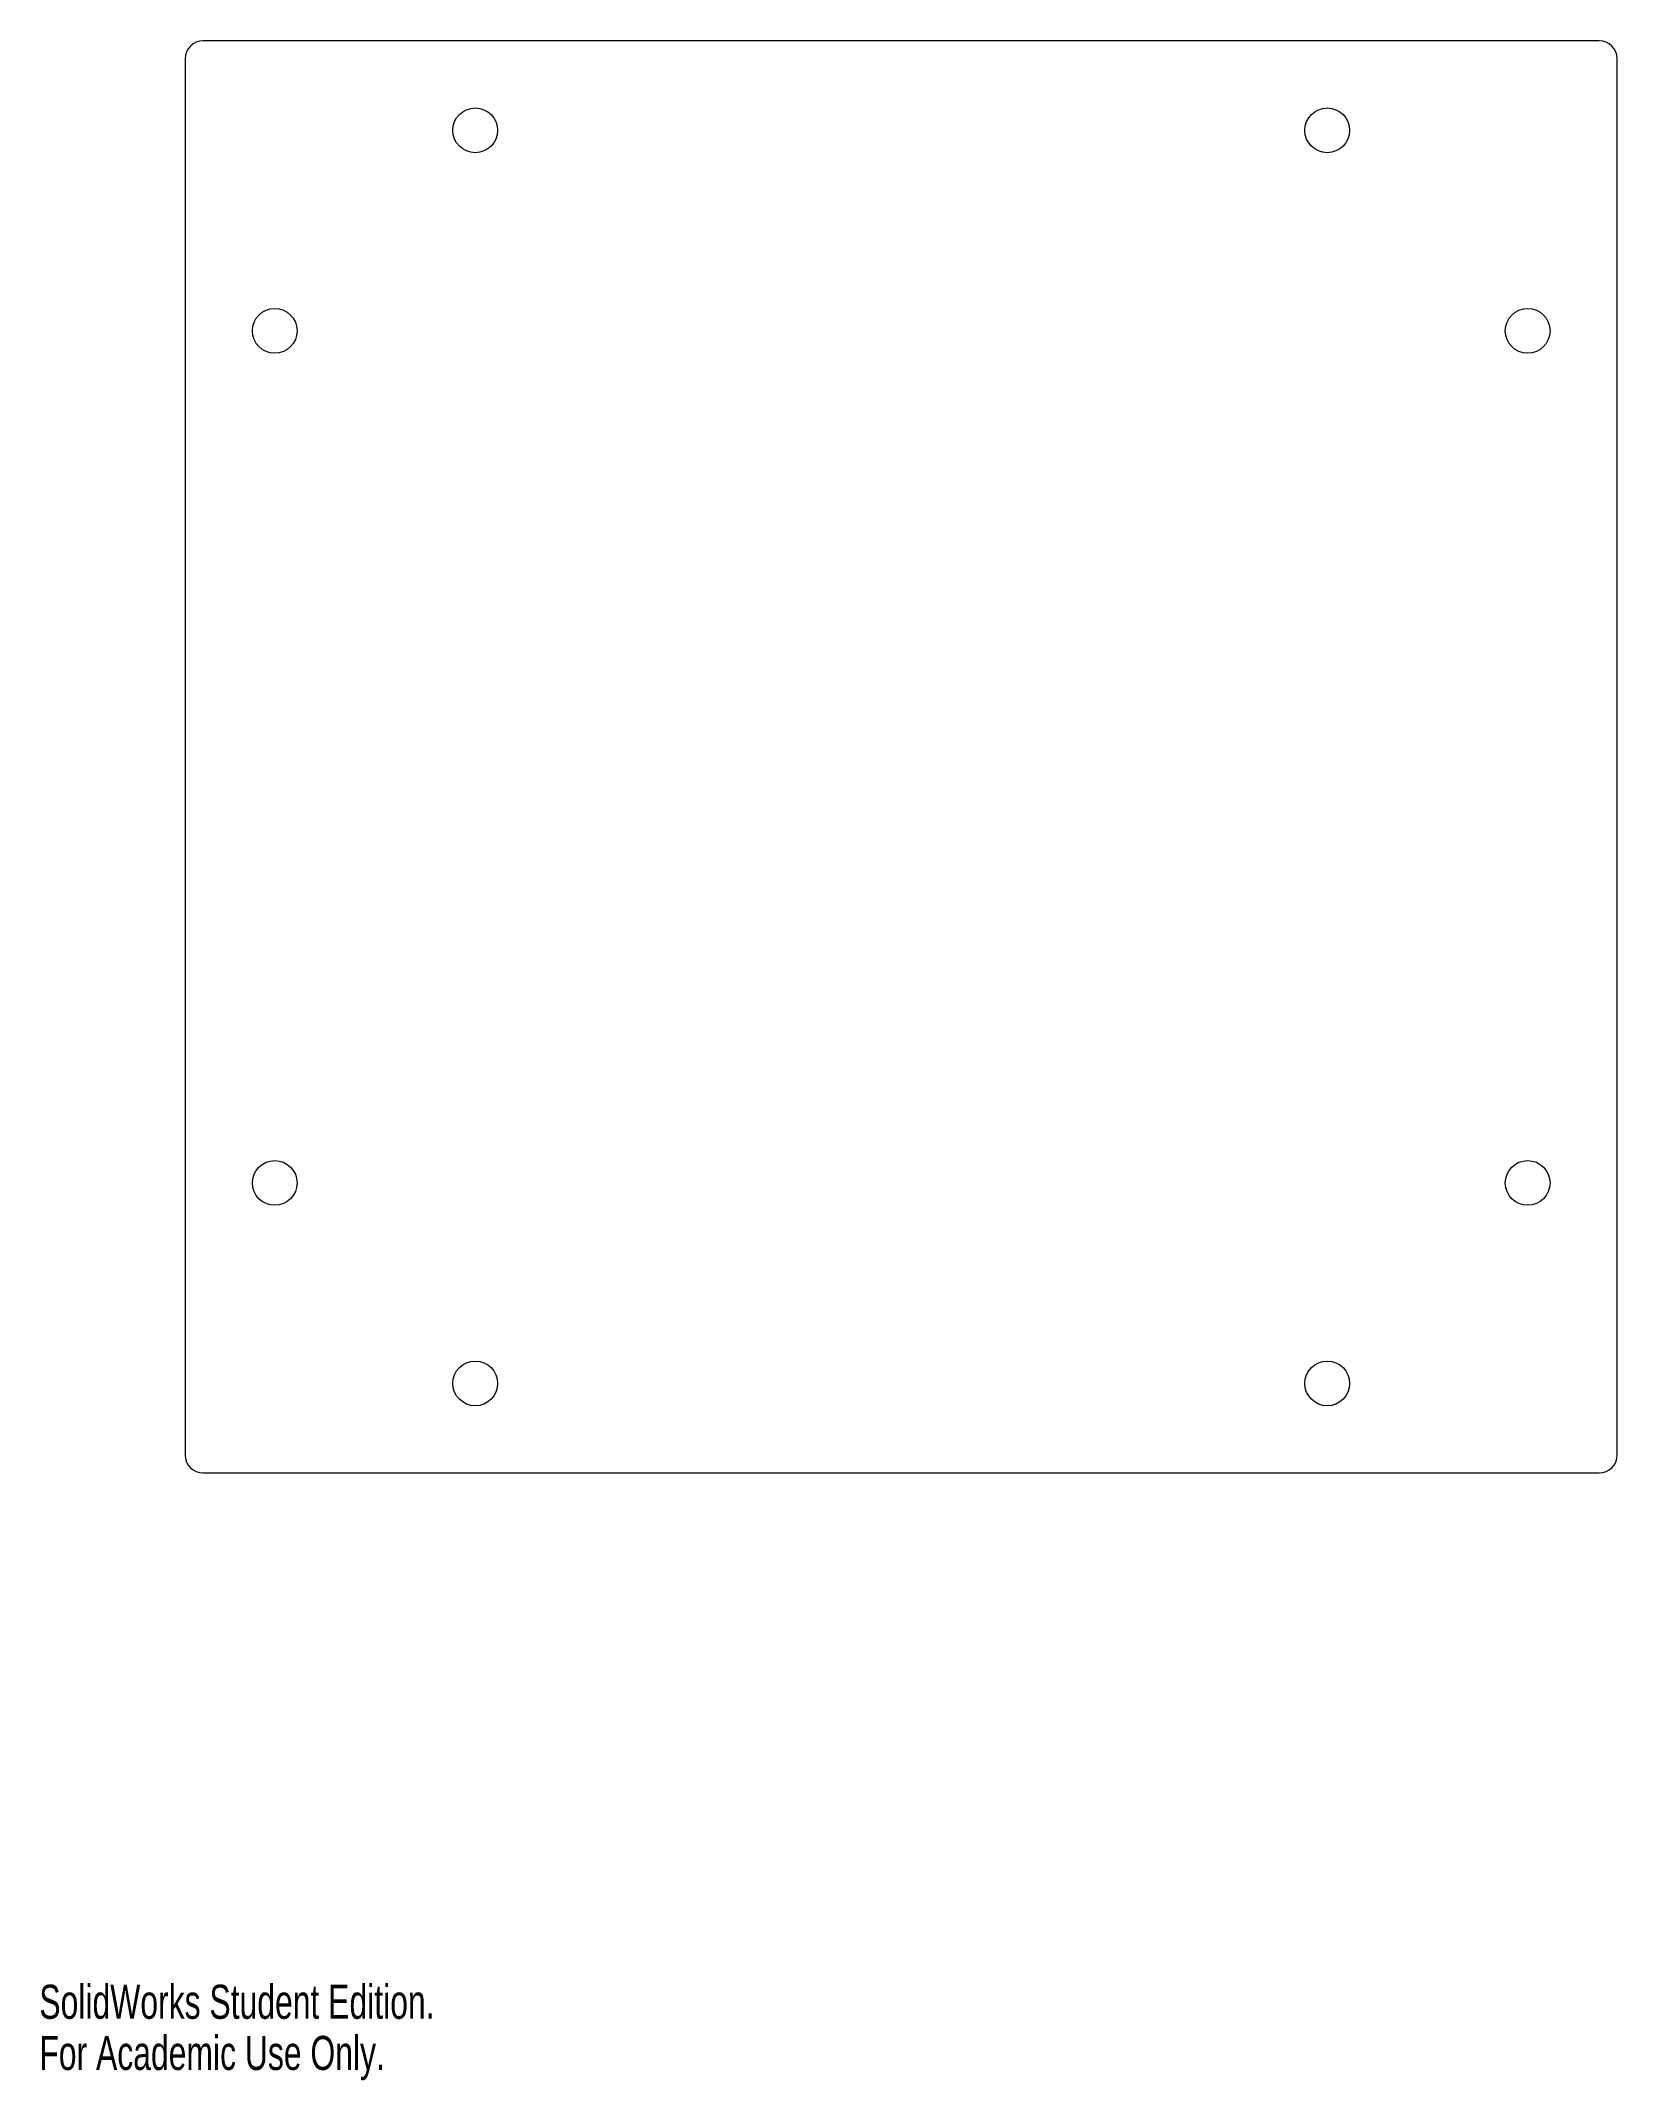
# Model space of a CAD drawing. Header units: inches. Extents: x 0 to 8.8, y 0 to 11.4.
import ezdxf

# ---------------------------------------------------------------- set-up
doc = ezdxf.new("R2010")
doc.units = ezdxf.units.IN
doc.header["$MEASUREMENT"] = 0
doc.styles.add('SLDTEXTSTYLE0', font='TXT', dxfattribs={"width": 0.7})

msp = doc.modelspace()

# ---------------------------------------------------------------- linework, layer by layer
at = {"color": 7, "linetype": 'Continuous', "lineweight": 15}
for p, q in [((0.815, 11.29), (0.815, 3.49)), ((8.715, 11.39), (0.915, 11.39)), ((8.815, 3.49), (8.815, 11.29)), ((0.915, 3.39), (8.715, 3.39))]:
    msp.add_line(p, q, dxfattribs=at)
for centre in [(2.435, 10.89), (7.195, 10.89), (1.315, 9.77), (8.315, 9.77), (1.315, 5.01), (8.315, 5.01), (2.435, 3.89), (7.195, 3.89)]:
    msp.add_circle(centre, 0.125, dxfattribs=at)
for centre, start, end in [((0.915, 11.29), 90, 180), ((8.715, 11.29), 0, 90), ((0.915, 3.49), 180, 270), ((8.715, 3.49), 270, 0)]:
    msp.add_arc(centre, 0.1, start, end, dxfattribs=at)

# ---------------------------------------------------------------- texts
at = {"color": 7, "linetype": 'Continuous', "char_height": 0.1903, "attachment_point": 1, "style": 'SLDTEXTSTYLE0'}
for s, insert in [('SolidWorks Student Edition.', (0, 0.531)), ('For Academic Use Only.', (0, 0.245))]:
    msp.add_mtext(s, dxfattribs=dict(at, insert=insert))

doc.saveas('drawing.dxf')
